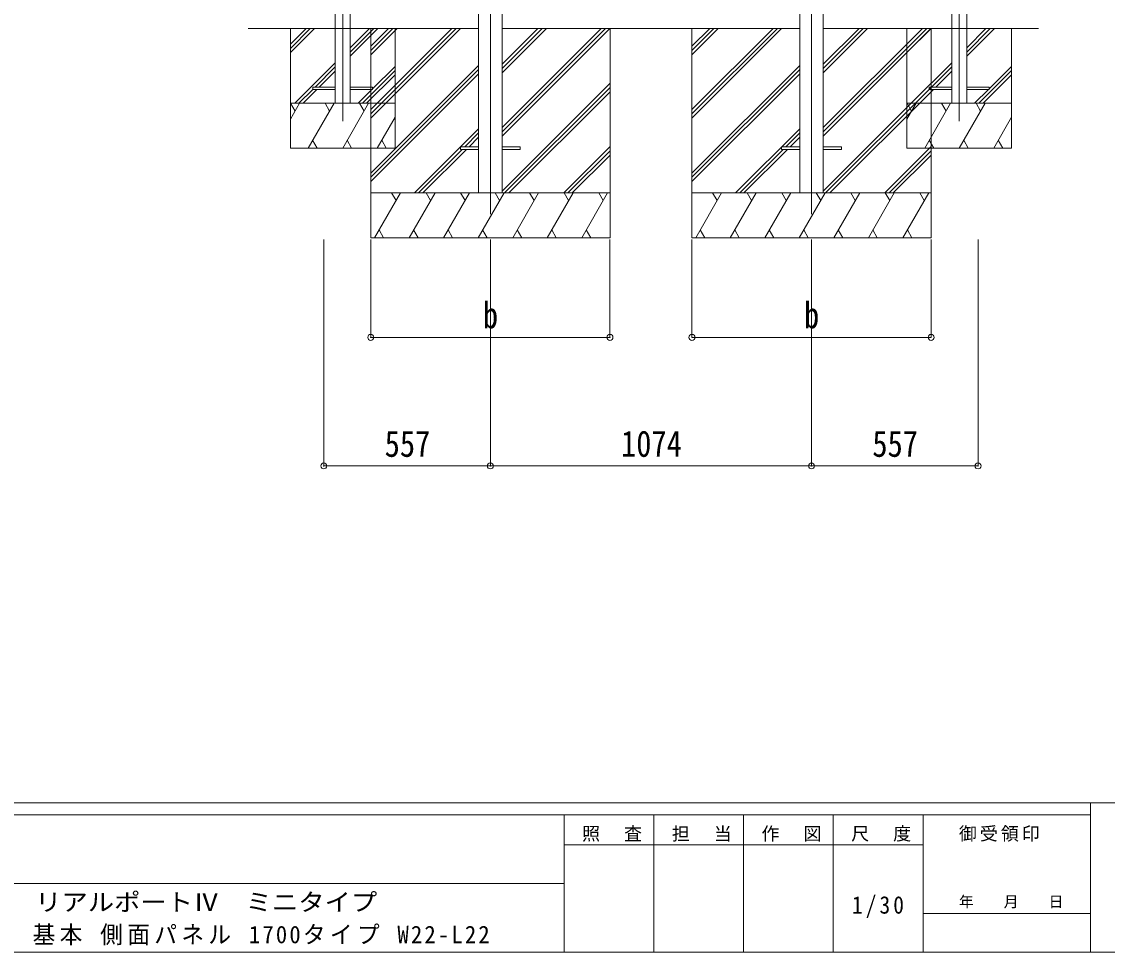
# Model space of a CAD drawing. Units: millimetres at full size. Extents: x -5590 to 5652, y -3902 to 3858.
# Drawn here: x 18 to 3648, y -3902 to -788 of the extents above; entities that cross this region are included whole.
import ezdxf
from ezdxf.enums import TextEntityAlignment as Align

# ---------------------------------------------------------------- set-up
doc = ezdxf.new("R2010")
doc.units = ezdxf.units.MM
doc.header["$LTSCALE"] = 20
doc.header["$PDMODE"] = 32
doc.header["$PDSIZE"] = 20
for name, color, linetype, lineweight in [('0-0_0', 7, 'Continuous', 9), ('0-1_本体', 4, 'Continuous', 9), ('0-2_部品', 7, 'Continuous', 9), ('0-8_PARTS2', 2, 'Continuous', 9), ('0-A_寸法', 6, 'Continuous', 9), ('1-0_FRAME', 7, 'Continuous', 9), ('1-1_GLASS', 4, 'Continuous', 9), ('1-8', 2, 'Continuous', 9), ('F-0_240', 7, 'Continuous', 9)]:
    doc.layers.add(name, color=color, linetype=linetype, lineweight=lineweight)
doc.styles.add('ＭＳ ゴシック', font='')
doc.styles.get('ＭＳ ゴシック').set_extended_font_data('MS Gothic')

msp = doc.modelspace()

# ---------------------------------------------------------------- linework, layer by layer
at = {"layer": '0-0_0'}
for p, q in [((1545.44, -810.96), (774.71, -810.96)), ((1185.04, -810.96), (1185.04, -1510.96)), ((1185.04, -1082.46), (1456.54, -810.96)), ((1185.04, -1096.6), (1470.69, -810.96)), ((1185.04, -1110.74), (1484.83, -810.96)), ((1185.04, -870.33), (1244.41, -810.96)), ((1185.04, -884.47), (1258.55, -810.96)), ((1185.04, -898.61), (1272.7, -810.96)), ((1624.44, -1170.82), (1984.3, -810.96)), ((1624.44, -1142.54), (1956.02, -810.96)), ((1624.44, -1156.68), (1970.16, -810.96)), ((1624.44, -958.69), (1772.17, -810.96)), ((1624.44, -944.55), (1758.03, -810.96)), ((1624.44, -930.41), (1743.89, -810.96)), ((1624.44, -810.96), (2619.44, -810.96)), ((1985.04, -810.96), (1985.04, -1510.96)), ((2259.04, -810.96), (2259.04, -1510.96)), ((2259.04, -1082.46), (2530.54, -810.96)), ((2259.04, -1096.6), (2544.69, -810.96)), ((2259.04, -1110.74), (2558.83, -810.96)), ((2259.04, -870.33), (2318.41, -810.96)), ((2259.04, -884.47), (2332.55, -810.96)), ((2259.04, -898.61), (2346.7, -810.96)), ((2698.44, -1170.82), (3058.3, -810.96)), ((2698.44, -1142.54), (3030.02, -810.96)), ((2698.44, -1156.68), (3044.16, -810.96)), ((2698.44, -958.69), (2846.17, -810.96)), ((2698.44, -944.55), (2832.03, -810.96)), ((2698.44, -930.41), (2817.89, -810.96)), ((2698.44, -810.96), (3417.94, -810.96)), ((3059.04, -810.96), (3059.04, -1510.96)), ((1185.04, -1294.59), (1545.44, -934.2)), ((2259.04, -1294.59), (2619.44, -934.2)), ((1185.04, -1308.73), (1545.44, -948.34)), ((1185.04, -1322.88), (1545.44, -962.48)), ((2259.04, -1308.73), (2619.44, -948.34)), ((2259.04, -1322.88), (2619.44, -962.48)), ((1624.44, -1354.67), (1985.04, -994.07)), ((1632.29, -1360.96), (1985.04, -1008.21)), ((2698.44, -1354.67), (3059.04, -994.07)), ((2706.29, -1360.96), (3059.04, -1008.21)), ((1646.43, -1360.96), (1985.04, -1022.35)), ((2720.43, -1360.96), (3059.04, -1022.35)), ((1330.81, -1360.96), (1545.44, -1146.33)), ((1499.45, -1206.46), (1545.44, -1160.47)), ((2404.81, -1360.96), (2619.44, -1146.33)), ((2573.45, -1206.46), (2619.44, -1160.47)), ((1513.59, -1206.46), (1545.44, -1174.61)), ((2587.59, -1206.46), (2619.44, -1174.61)), ((1344.95, -1360.96), (1490.45, -1215.46)), ((1359.09, -1360.96), (1504.59, -1215.46)), ((1830.28, -1360.96), (1985.04, -1206.2)), ((1844.42, -1360.96), (1985.04, -1220.34)), ((2418.95, -1360.96), (2564.45, -1215.46)), ((2433.09, -1360.96), (2578.59, -1215.46)), ((2904.28, -1360.96), (3059.04, -1206.2)), ((2918.42, -1360.96), (3059.04, -1220.34)), ((1858.57, -1360.96), (1985.04, -1234.48)), ((2932.57, -1360.96), (3059.04, -1234.48)), ((1985.04, -1360.96), (1185.04, -1360.96)), ((1197.74, -1510.96), (1284.35, -1360.96)), ((1269.35, -1386.94), (1254.34, -1360.96)), ((1313.21, -1510.96), (1399.82, -1360.96)), ((1384.82, -1386.94), (1369.81, -1360.96)), ((1428.68, -1510.96), (1515.29, -1360.96)), ((1500.29, -1386.94), (1485.29, -1360.96)), ((1544.16, -1510.96), (1630.76, -1360.96)), ((1615.76, -1386.94), (1600.76, -1360.96)), ((1659.63, -1510.96), (1746.23, -1360.96)), ((1731.23, -1386.94), (1716.23, -1360.96)), ((1775.1, -1510.96), (1861.7, -1360.96)), ((1831.7, -1360.96), (1846.7, -1386.94)), ((1890.57, -1510.96), (1977.17, -1360.96)), ((1947.17, -1360.96), (1962.17, -1386.94)), ((3059.04, -1360.96), (2259.04, -1360.96)), ((2271.74, -1510.96), (2358.35, -1360.96)), ((2343.35, -1386.94), (2328.34, -1360.96)), ((2387.21, -1510.96), (2473.82, -1360.96)), ((2458.82, -1386.94), (2443.81, -1360.96)), ((2502.68, -1510.96), (2589.29, -1360.96)), ((2574.29, -1386.94), (2559.29, -1360.96)), ((2618.16, -1510.96), (2704.76, -1360.96)), ((2689.76, -1386.94), (2674.76, -1360.96)), ((2733.63, -1510.96), (2820.23, -1360.96)), ((2805.23, -1386.94), (2790.23, -1360.96)), ((2849.1, -1510.96), (2935.7, -1360.96)), ((2905.7, -1360.96), (2920.7, -1386.94)), ((2964.57, -1510.96), (3051.17, -1360.96)), ((3021.17, -1360.96), (3036.17, -1386.94)), ((1212.74, -1484.98), (1227.74, -1510.96)), ((1328.21, -1484.98), (1343.21, -1510.96)), ((1443.68, -1484.98), (1458.68, -1510.96)), ((1559.15, -1484.98), (1574.15, -1510.96)), ((1674.62, -1484.98), (1689.62, -1510.96)), ((1790.09, -1484.98), (1805.09, -1510.96)), ((1905.56, -1484.98), (1920.56, -1510.96)), ((2286.74, -1484.98), (2301.74, -1510.96)), ((2402.21, -1484.98), (2417.21, -1510.96)), ((2517.68, -1484.98), (2532.68, -1510.96)), ((2633.15, -1484.98), (2648.15, -1510.96)), ((2748.62, -1484.98), (2763.62, -1510.96)), ((2864.09, -1484.98), (2879.09, -1510.96)), ((2979.56, -1484.98), (2994.56, -1510.96)), ((1185.04, -1510.96), (1985.04, -1510.96)), ((2259.04, -1510.96), (3059.04, -1510.96))]:
    msp.add_line(p, q, dxfattribs=at)
at = {"layer": '0-1_本体'}
for p, q in [((1545.44, -635.96), (1545.44, -1360.96)), ((1624.44, -635.96), (1624.44, -1360.96)), ((2619.44, -635.96), (2619.44, -1360.96)), ((2698.44, -635.96), (2698.44, -1360.96))]:
    msp.add_line(p, q, dxfattribs=at)
at = {"layer": '0-2_部品', "color": 4}
for p, q in [((1485.04, -1206.46), (1545.44, -1206.46)), ((1485.04, -1206.46), (1485.04, -1215.46)), ((1485.04, -1215.46), (1545.44, -1215.46)), ((1624.44, -1206.46), (1685.04, -1206.46)), ((1624.44, -1215.46), (1685.04, -1215.46)), ((1685.04, -1206.46), (1685.04, -1215.46)), ((2559.04, -1206.46), (2559.04, -1215.46)), ((2559.04, -1206.46), (2619.44, -1206.46)), ((2559.04, -1215.46), (2619.44, -1215.46)), ((2698.44, -1206.46), (2759.04, -1206.46)), ((2698.44, -1215.46), (2759.04, -1215.46)), ((2759.04, -1206.46), (2759.04, -1215.46))]:
    msp.add_line(p, q, dxfattribs=at)
at = {"layer": '0-8_PARTS2'}
for p, q in [((1584.94, 1531.21), (1584.94, -1432.25)), ((2658.94, 1531.21), (2658.94, -1432.25))]:
    msp.add_line(p, q, dxfattribs=at)
at = {"layer": '0-A_寸法'}
for p, q in [((1027.94, -2274.41), (1027.94, -1516.82)), ((1184.94, -1844.28), (1184.94, -1516.82)), ((1584.94, -2274.41), (1584.94, -1516.82)), ((1984.94, -1844.28), (1984.94, -1516.82)), ((2259.04, -1844.28), (2259.04, -1516.82)), ((2658.94, -2274.41), (2658.94, -1516.82)), ((3059.04, -1844.28), (3059.04, -1516.82)), ((3215.94, -2274.41), (3215.94, -1516.82)), ((1984.94, -1844.28), (1184.94, -1844.28)), ((3059.04, -1844.28), (2259.04, -1844.28)), ((1584.94, -2274.41), (1027.94, -2274.41)), ((2658.94, -2274.41), (1584.94, -2274.41)), ((3215.94, -2274.41), (2658.94, -2274.41))]:
    msp.add_line(p, q, dxfattribs=at)
for p in [(1184.94, -1844.28), (1984.94, -1844.28), (2259.04, -1844.28), (3059.04, -1844.28), (1027.94, -2274.41), (1584.94, -2274.41), (2658.94, -2274.41), (3215.94, -2274.41)]:
    msp.add_point(p, dxfattribs=at)
at = {"layer": '1-0_FRAME'}
for p, q in [((916.04, -863.4), (968.39, -811.06)), ((916.04, -877.55), (982.53, -811.06)), ((916.04, -891.69), (996.67, -811.06)), ((916.04, -811.06), (916.04, -1211.06)), ((1116.04, -903.82), (1208.8, -811.06)), ((1116.04, -889.68), (1194.66, -811.06)), ((1116.04, -875.54), (1180.52, -811.06)), ((1266.04, -1211.06), (1266.04, -811.06)), ((2978.04, -863.41), (3030.39, -811.06)), ((2978.04, -877.55), (3044.53, -811.06)), ((2978.04, -891.69), (3058.67, -811.06)), ((2978.04, -811.06), (2978.04, -1211.06)), ((3178.04, -903.82), (3270.81, -811.06)), ((3178.04, -889.68), (3256.66, -811.06)), ((3178.04, -875.54), (3242.52, -811.06)), ((3328.04, -1211.06), (3328.04, -811.06)), ((930.52, -1061.06), (1066.04, -925.54)), ((998.66, -1007.06), (1066.04, -939.68)), ((1191.04, -1012.67), (1266.04, -937.67)), ((2992.52, -1061.06), (3128.04, -925.54)), ((3060.66, -1007.06), (3128.04, -939.68)), ((3253.04, -1012.67), (3328.04, -937.67)), ((1012.8, -1007.06), (1066.04, -953.82)), ((1156.79, -1061.06), (1266.04, -951.81)), ((1170.94, -1061.06), (1266.04, -965.95)), ((3074.8, -1007.06), (3128.04, -953.82)), ((3218.79, -1061.06), (3328.04, -951.81)), ((3232.94, -1061.06), (3328.04, -965.95)), ((944.66, -1061.06), (991.04, -1014.68)), ((958.8, -1061.06), (1004.8, -1015.06)), ((1142.65, -1061.06), (1188.65, -1015.06)), ((3006.66, -1061.06), (3053.04, -1014.68)), ((3020.8, -1061.06), (3066.8, -1015.06)), ((3204.65, -1061.06), (3250.65, -1015.06)), ((916.04, -1114.17), (946.71, -1061.06)), ((916.04, -1061.06), (1266.04, -1061.06)), ((931.7, -1087.04), (916.7, -1061.06)), ((975.57, -1211.06), (1062.18, -1061.06)), ((1047.18, -1087.04), (1032.17, -1061.06)), ((1091.04, -1211.06), (1177.65, -1061.06)), ((1162.65, -1087.04), (1147.64, -1061.06)), ((2978.04, -1114.17), (3008.71, -1061.06)), ((2978.04, -1061.06), (3328.04, -1061.06)), ((2993.71, -1087.04), (2978.7, -1061.06)), ((3037.57, -1211.06), (3124.18, -1061.06)), ((3109.18, -1087.04), (3094.17, -1061.06)), ((3153.04, -1211.06), (3239.65, -1061.06)), ((3224.65, -1087.04), (3209.65, -1061.06)), ((1206.51, -1211.06), (1266.04, -1107.95)), ((3268.51, -1211.06), (3328.04, -1107.96)), ((990.57, -1185.08), (1005.57, -1211.06)), ((1106.04, -1185.08), (1121.04, -1211.06)), ((1221.51, -1185.08), (1236.51, -1211.06)), ((3052.57, -1185.08), (3067.57, -1211.06)), ((3168.04, -1185.08), (3183.04, -1211.06)), ((3283.51, -1185.08), (3298.51, -1211.06)), ((916.04, -1211.06), (1266.04, -1211.06)), ((2978.04, -1211.06), (3328.04, -1211.06))]:
    msp.add_line(p, q, dxfattribs=at)
at = {"layer": '1-1_GLASS'}
for p, q in [((1066.04, 1069.15), (1066.04, -1061.06)), ((1116.04, 1069.15), (1116.04, -1061.06)), ((3128.04, 1069.15), (3128.04, -1061.06)), ((3178.04, 1069.15), (3178.04, -1061.06)), ((1066.04, -1007.06), (991.04, -1007.06)), ((1116.04, -1015.06), (1191.04, -1015.06)), ((3128.04, -1015.06), (3053.04, -1015.06)), ((3178.04, -1007.06), (3253.04, -1007.06))]:
    msp.add_line(p, q, dxfattribs=at)
for points in [[(991.04, -1007.06), (991.04, -1015.06), (1066.04, -1015.06)], [(1191.04, -1015.06), (1191.04, -1007.06), (1116.04, -1007.06)], [(3053.04, -1015.06), (3053.04, -1007.06), (3128.04, -1007.06)], [(3253.04, -1007.06), (3253.04, -1015.06), (3178.04, -1015.06)]]:
    msp.add_lwpolyline(points, dxfattribs=at)
at = {"layer": '1-8'}
for p, q in [((1091.04, 1076.11), (1091.04, -1120.74)), ((3153.04, 1076.11), (3153.04, -1120.74))]:
    msp.add_line(p, q, dxfattribs=at)
at = {"layer": 'F-0_240', "color": 5}
for p, q in [((-5590.3, -3401.77), (5369.7, -3401.77)), ((3591.86, -3401.77), (3591.86, -3901.77)), ((-5590.3, -3441.77), (3591.86, -3441.77)), ((1831.86, -3441.77), (1831.86, -3901.77)), ((2131.86, -3441.77), (2131.86, -3901.77)), ((2431.86, -3441.77), (2431.86, -3901.77)), ((2731.86, -3441.77), (2731.86, -3901.77)), ((3031.86, -3441.77), (3031.86, -3901.77)), ((1831.86, -3541.77), (3031.86, -3541.77)), ((-2268.14, -3671.77), (1831.86, -3671.77)), ((3031.86, -3771.77), (3591.86, -3771.77)), ((-5590.3, -3901.77), (5369.7, -3901.77))]:
    msp.add_line(p, q, dxfattribs=at)

# ---------------------------------------------------------------- texts
at = {"layer": '0-A_寸法', "color": 7, "style": 'ＭＳ ゴシック', "width": 0.85}
for s, p in [('b', (1560.04, -1840.28)), ('b', (2633.94, -1840.28)), ('557', (1231.44, -2270.41)), ('1074', (2021.94, -2270.41)), ('557', (2862.44, -2270.41))]:
    msp.add_text(s, height=87.98, dxfattribs=at).set_placement(p, align=Align.BOTTOM_LEFT)
at = {"layer": 'F-0_240', "style": 'ＭＳ ゴシック', "width": 1.1}
msp.add_text('リアルポートⅣ\u3000ミニタイプ', height=58.65, dxfattribs=at).set_placement((62.48, -3780.7), align=Align.BOTTOM_LEFT)
at = {"layer": 'F-0_240', "style": 'ＭＳ ゴシック'}
msp.add_text('年\u3000\u3000月\u3000\u3000日', height=36.66, dxfattribs=at).set_placement((3151.86, -3761.77), align=Align.BOTTOM_LEFT)
at = {"layer": 'F-0_240', "attachment_point": 7, "style": 'ＭＳ ゴシック'}
for s, insert, char_height in [('\\T1.17;照\u3000査', (1891.86, -3531.77), 43.99), ('\\T1.17;担\u3000当', (2191.86, -3531.77), 43.99), ('\\T1.17;作\u3000図', (2491.86, -3531.77), 43.99), ('\\T1.17;尺\u3000度', (2791.86, -3531.77), 43.99), ('\\T1.17;御受領印', (3151.86, -3531.77), 43.99), ('\\T1.28;\\W0.9;1/30', (2794.36, -3786.77), 58.65), ('\\T1.19;\\W0.95;基本\\~側面パネル\\~1700タイプ\\~W22-L22', (54, -3878.03), 58.65)]:
    msp.add_mtext(s, dxfattribs=dict(at, insert=insert, char_height=char_height))

doc.saveas('drawing.dxf')
